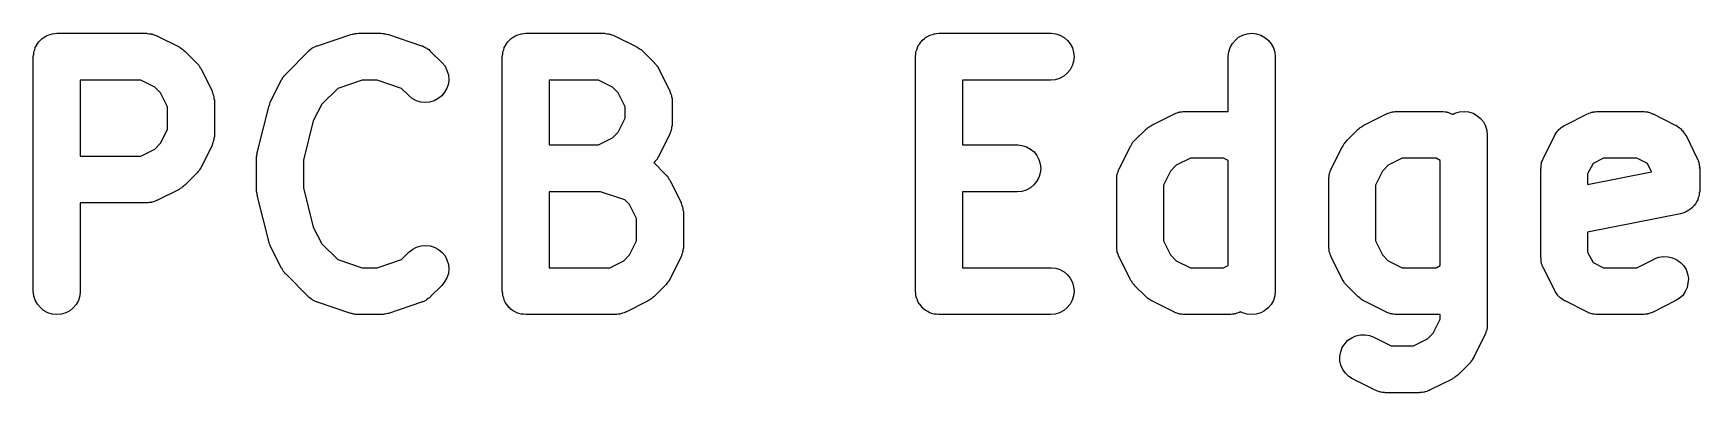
# Model space of a CAD drawing. Extents: x 21 to 376, y -201 to -51.
# Drawn here: x 136.548 to 140.101, y -52.033 to -51.266 of the extents above; entities that cross this region are included whole.
import ezdxf

# ---------------------------------------------------------------- set-up
doc = ezdxf.new("R2010")
doc.units = 0
doc.layers.add('BLACK', color=7, linetype='CONTINUOUS')

msp = doc.modelspace()

# ---------------------------------------------------------------- linework, layer by layer
at = {"layer": 'BLACK', "linetype": 'CONTINUOUS'}
for p, q in [((136.575, -51.2719), (136.579, -51.2697)), ((136.579, -51.2696), (136.584, -51.2683)), ((136.579, -51.2697), (136.579, -51.2696)), ((136.579, -51.2697), (136.579, -51.2697)), ((136.584, -51.2683), (136.589, -51.2669)), ((136.589, -51.2668), (136.594, -51.2664)), ((136.589, -51.2669), (136.589, -51.2668)), ((136.589, -51.2669), (136.589, -51.2669)), ((136.594, -51.2664), (136.598, -51.2659)), ((136.598, -51.2659), (136.789, -51.2659)), ((136.789, -51.2659), (136.791, -51.2661)), ((136.789, -51.2659), (136.789, -51.2659)), ((136.791, -51.2661), (136.792, -51.2661)), ((136.792, -51.2661), (136.796, -51.2667)), ((136.796, -51.2667), (136.799, -51.267)), ((136.799, -51.267), (136.8, -51.2675)), ((136.8, -51.2675), (136.802, -51.2677)), ((136.802, -51.2677), (136.805, -51.2689)), ((136.805, -51.2689), (136.808, -51.27)), ((137.154, -51.2923), (137.225, -51.2685)), ((137.225, -51.2685), (137.226, -51.2683)), ((137.226, -51.2683), (137.229, -51.2677)), ((137.229, -51.2677), (137.231, -51.2669)), ((137.231, -51.2669), (137.233, -51.2667)), ((137.233, -51.2667), (137.235, -51.2663)), ((137.235, -51.2663), (137.238, -51.2662)), ((137.238, -51.2662), (137.241, -51.2659)), ((137.241, -51.2659), (137.289, -51.2659)), ((137.289, -51.2659), (137.292, -51.2663)), ((137.289, -51.2659), (137.289, -51.2659)), ((137.292, -51.2663), (137.295, -51.2663)), ((137.295, -51.2663), (137.297, -51.2668)), ((137.297, -51.2668), (137.299, -51.267)), ((137.299, -51.267), (137.302, -51.2679)), ((137.302, -51.2679), (137.305, -51.2685)), ((137.305, -51.2685), (137.376, -51.2923)), ((137.575, -51.2719), (137.579, -51.2697)), ((137.579, -51.2696), (137.584, -51.2683)), ((137.579, -51.2697), (137.579, -51.2696)), ((137.579, -51.2697), (137.579, -51.2697)), ((137.584, -51.2683), (137.589, -51.2669)), ((137.589, -51.2668), (137.594, -51.2664)), ((137.589, -51.2669), (137.589, -51.2668)), ((137.589, -51.2669), (137.589, -51.2669)), ((137.594, -51.2664), (137.598, -51.2659)), ((137.598, -51.2659), (137.765, -51.2659)), ((137.765, -51.2659), (137.766, -51.2659)), ((137.766, -51.2659), (137.767, -51.2661)), ((137.767, -51.2661), (137.769, -51.2661)), ((137.769, -51.2661), (137.772, -51.2667)), ((137.772, -51.2667), (137.775, -51.267)), ((137.775, -51.267), (137.777, -51.2675)), ((137.777, -51.2675), (137.778, -51.2677)), ((137.778, -51.2677), (137.781, -51.2689)), ((137.781, -51.2689), (137.785, -51.27)), ((138.456, -51.2719), (138.46, -51.2697)), ((138.46, -51.2696), (138.465, -51.2683)), ((138.46, -51.2697), (138.46, -51.2696)), ((138.46, -51.2697), (138.46, -51.2697)), ((138.465, -51.2683), (138.469, -51.2669)), ((138.469, -51.2669), (138.47, -51.2669)), ((138.47, -51.2668), (138.474, -51.2664)), ((138.47, -51.2669), (138.47, -51.2668)), ((138.474, -51.2664), (138.479, -51.2659)), ((138.479, -51.2659), (138.717, -51.2659)), ((138.717, -51.2659), (138.718, -51.2659)), ((138.718, -51.2659), (138.728, -51.267)), ((138.728, -51.267), (138.737, -51.27)), ((139.118, -51.2741), (139.127, -51.2696)), ((139.127, -51.2696), (139.136, -51.2668)), ((139.136, -51.2668), (139.146, -51.2659)), ((139.146, -51.2659), (139.156, -51.267)), ((139.156, -51.267), (139.165, -51.2698)), ((136.549, -51.3055), (136.551, -51.3011)), ((136.551, -51.3011), (136.552, -51.2966)), ((136.552, -51.2962), (136.555, -51.2921)), ((136.552, -51.2964), (136.552, -51.2962)), ((136.552, -51.2966), (136.552, -51.2964)), ((136.555, -51.2921), (136.557, -51.288)), ((136.557, -51.2877), (136.56, -51.2841)), ((136.557, -51.2878), (136.557, -51.2877)), ((136.557, -51.288), (136.557, -51.2878)), ((136.56, -51.2841), (136.563, -51.2805)), ((136.563, -51.2802), (136.567, -51.2773)), ((136.563, -51.2803), (136.563, -51.2802)), ((136.563, -51.2805), (136.563, -51.2803)), ((136.567, -51.2773), (136.571, -51.2743)), ((136.571, -51.2741), (136.575, -51.2719)), ((136.571, -51.2742), (136.571, -51.2741)), ((136.571, -51.2743), (136.571, -51.2742)), ((136.808, -51.27), (136.81, -51.2707)), ((136.81, -51.2707), (136.811, -51.2712)), ((136.811, -51.2712), (136.859, -51.295)), ((136.859, -51.295), (136.859, -51.2953)), ((136.859, -51.2953), (136.862, -51.2969)), ((136.862, -51.2969), (136.864, -51.2982)), ((136.864, -51.2982), (136.866, -51.2995)), ((136.866, -51.2995), (136.867, -51.3007)), ((136.867, -51.3007), (136.869, -51.3026)), ((136.869, -51.3026), (136.872, -51.3044)), ((136.872, -51.3044), (136.895, -51.3282)), ((137.087, -51.352), (137.134, -51.3044)), ((137.134, -51.3044), (137.135, -51.3039)), ((137.135, -51.3039), (137.136, -51.303)), ((137.136, -51.303), (137.137, -51.3019)), ((137.137, -51.3019), (137.14, -51.2999)), ((137.14, -51.2999), (137.142, -51.2978)), ((137.142, -51.2978), (137.144, -51.2971)), ((137.144, -51.2971), (137.145, -51.2963)), ((137.145, -51.2963), (137.148, -51.2949)), ((137.148, -51.2949), (137.151, -51.2933)), ((137.151, -51.2933), (137.152, -51.2929)), ((137.152, -51.2929), (137.154, -51.2923)), ((137.376, -51.2923), (137.377, -51.2925)), ((137.377, -51.2925), (137.378, -51.2932)), ((137.378, -51.2932), (137.379, -51.2936)), ((137.379, -51.2936), (137.382, -51.2952)), ((137.382, -51.2952), (137.385, -51.2966)), ((137.385, -51.2966), (137.387, -51.2975)), ((137.387, -51.2975), (137.388, -51.2982)), ((137.388, -51.2982), (137.391, -51.3004)), ((137.391, -51.3004), (137.393, -51.3024)), ((137.393, -51.3024), (137.394, -51.3035)), ((137.394, -51.3035), (137.395, -51.3044)), ((137.395, -51.3044), (137.419, -51.3282)), ((137.549, -51.3055), (137.551, -51.3011)), ((137.551, -51.3011), (137.552, -51.2966)), ((137.552, -51.2962), (137.555, -51.2921)), ((137.552, -51.2964), (137.552, -51.2962)), ((137.552, -51.2966), (137.552, -51.2964)), ((137.555, -51.2921), (137.557, -51.288)), ((137.557, -51.2877), (137.56, -51.2841)), ((137.557, -51.2878), (137.557, -51.2877)), ((137.557, -51.288), (137.557, -51.2878)), ((137.56, -51.2841), (137.563, -51.2805)), ((137.563, -51.2802), (137.567, -51.2773)), ((137.563, -51.2803), (137.563, -51.2802)), ((137.563, -51.2805), (137.563, -51.2803)), ((137.567, -51.2773), (137.571, -51.2743)), ((137.571, -51.2741), (137.575, -51.2719)), ((137.571, -51.2742), (137.571, -51.2741)), ((137.571, -51.2743), (137.571, -51.2742)), ((137.785, -51.27), (137.786, -51.2707)), ((137.786, -51.2707), (137.787, -51.2712)), ((137.787, -51.2712), (137.835, -51.295)), ((137.835, -51.295), (137.835, -51.2953)), ((137.835, -51.2953), (137.838, -51.2969)), ((137.838, -51.2969), (137.84, -51.2982)), ((137.84, -51.2982), (137.842, -51.2995)), ((137.842, -51.2995), (137.844, -51.3007)), ((137.844, -51.3007), (137.846, -51.3026)), ((137.846, -51.3026), (137.848, -51.3044)), ((137.848, -51.3044), (137.872, -51.3282)), ((138.43, -51.3055), (138.432, -51.3011)), ((138.432, -51.3011), (138.433, -51.2966)), ((138.433, -51.2962), (138.435, -51.2921)), ((138.433, -51.2964), (138.433, -51.2962)), ((138.433, -51.2966), (138.433, -51.2964)), ((138.435, -51.2921), (138.438, -51.288)), ((138.438, -51.2877), (138.441, -51.2841)), ((138.438, -51.2878), (138.438, -51.2877)), ((138.438, -51.288), (138.438, -51.2878)), ((138.441, -51.2841), (138.444, -51.2805)), ((138.444, -51.2802), (138.448, -51.2773)), ((138.444, -51.2803), (138.444, -51.2802)), ((138.444, -51.2805), (138.444, -51.2803)), ((138.448, -51.2773), (138.451, -51.2743)), ((138.451, -51.2743), (138.452, -51.2742)), ((138.452, -51.2741), (138.456, -51.2719)), ((138.452, -51.2742), (138.452, -51.2741)), ((138.737, -51.27), (138.746, -51.2747)), ((138.746, -51.2747), (138.753, -51.281)), ((138.753, -51.281), (138.759, -51.2886)), ((138.759, -51.2886), (138.764, -51.2972)), ((138.764, -51.2972), (138.766, -51.3066)), ((139.097, -51.3055), (139.1, -51.2962)), ((139.1, -51.2962), (139.105, -51.2877)), ((139.105, -51.2877), (139.111, -51.2802)), ((139.111, -51.2802), (139.118, -51.2741)), ((139.165, -51.2698), (139.174, -51.2745)), ((139.174, -51.2745), (139.181, -51.2807)), ((139.181, -51.2807), (139.187, -51.2883)), ((139.187, -51.2883), (139.192, -51.2969)), ((139.192, -51.2969), (139.195, -51.3062)), ((136.548, -51.3152), (136.549, -51.3106)), ((136.548, -51.3156), (136.548, -51.3152)), ((136.548, -51.3159), (136.548, -51.3156)), ((136.548, -51.3156), (136.548, -51.3156)), ((136.548, -51.3156), (136.548, -51.3156)), ((136.548, -51.8159), (136.548, -51.3159)), ((136.549, -51.3057), (136.549, -51.3055)), ((136.549, -51.3059), (136.549, -51.3057)), ((136.549, -51.3106), (136.549, -51.3059)), ((136.895, -51.3282), (136.896, -51.3287)), ((136.896, -51.3287), (136.898, -51.3309)), ((136.898, -51.3309), (136.9, -51.3329)), ((136.9, -51.3329), (136.901, -51.3347)), ((136.901, -51.3347), (136.902, -51.3363)), ((136.902, -51.3363), (136.903, -51.3388)), ((136.903, -51.3388), (136.905, -51.3412)), ((137.419, -51.3282), (137.42, -51.3287)), ((137.42, -51.3287), (137.426, -51.3363)), ((137.426, -51.3363), (137.43, -51.345)), ((137.548, -51.3152), (137.549, -51.3106)), ((137.548, -51.3156), (137.548, -51.3152)), ((137.548, -51.3159), (137.548, -51.3156)), ((137.548, -51.3156), (137.548, -51.3156)), ((137.548, -51.3156), (137.548, -51.3156)), ((137.548, -51.8159), (137.548, -51.3159)), ((137.549, -51.3057), (137.549, -51.3055)), ((137.549, -51.3059), (137.549, -51.3057)), ((137.549, -51.3106), (137.549, -51.3059)), ((137.872, -51.3282), (137.872, -51.3287)), ((137.872, -51.3287), (137.874, -51.3309)), ((137.874, -51.3309), (137.876, -51.3329)), ((137.876, -51.3329), (137.877, -51.3347)), ((137.877, -51.3347), (137.878, -51.3363)), ((137.878, -51.3363), (137.88, -51.3388)), ((137.88, -51.3388), (137.881, -51.3412)), ((138.429, -51.3152), (138.43, -51.3106)), ((138.429, -51.3156), (138.429, -51.3152)), ((138.429, -51.3159), (138.429, -51.3156)), ((138.429, -51.3156), (138.429, -51.3156)), ((138.429, -51.3156), (138.429, -51.3156)), ((138.429, -51.8159), (138.429, -51.3159)), ((138.43, -51.3057), (138.43, -51.3055)), ((138.43, -51.3059), (138.43, -51.3057)), ((138.43, -51.3106), (138.43, -51.3059)), ((138.763, -51.3353), (138.759, -51.3439)), ((138.766, -51.326), (138.763, -51.3353)), ((138.766, -51.3066), (138.767, -51.3163)), ((138.767, -51.3163), (138.766, -51.326)), ((139.096, -51.3152), (139.097, -51.3055)), ((139.096, -51.3159), (139.096, -51.3152)), ((139.096, -51.4326), (139.096, -51.3159)), ((139.195, -51.3062), (139.196, -51.3159)), ((139.196, -51.3159), (139.196, -51.8159)), ((136.648, -51.3659), (136.648, -51.5278)), ((136.777, -51.3659), (136.648, -51.3659)), ((136.807, -51.3808), (136.777, -51.3659)), ((136.905, -51.3412), (136.929, -51.3888)), ((137.053, -51.4126), (137.077, -51.365)), ((137.077, -51.365), (137.078, -51.3644)), ((137.078, -51.3644), (137.079, -51.362)), ((137.079, -51.362), (137.08, -51.3596)), ((137.08, -51.3596), (137.082, -51.3579)), ((137.082, -51.3579), (137.083, -51.3562)), ((137.083, -51.3562), (137.085, -51.3542)), ((137.085, -51.3542), (137.087, -51.352)), ((137.249, -51.3659), (137.197, -51.3835)), ((137.281, -51.3659), (137.249, -51.3659)), ((137.333, -51.3835), (137.281, -51.3659)), ((137.43, -51.345), (137.433, -51.3544)), ((137.433, -51.3738), (137.43, -51.3831)), ((137.433, -51.3544), (137.434, -51.3641)), ((137.434, -51.3641), (137.433, -51.3738)), ((137.648, -51.3659), (137.648, -51.504)), ((137.753, -51.3659), (137.648, -51.3659)), ((137.783, -51.3808), (137.753, -51.3659)), ((137.881, -51.3412), (137.905, -51.3888)), ((138.717, -51.3659), (138.529, -51.3659)), ((138.529, -51.3659), (138.529, -51.504)), ((138.727, -51.365), (138.717, -51.3659)), ((138.736, -51.3622), (138.727, -51.365)), ((138.745, -51.3576), (138.736, -51.3622)), ((138.752, -51.3514), (138.745, -51.3576)), ((138.759, -51.3439), (138.752, -51.3514)), ((136.819, -51.3932), (136.807, -51.3808)), ((136.834, -51.423), (136.819, -51.3932)), ((136.929, -51.3888), (136.929, -51.3894)), ((136.929, -51.3894), (136.929, -51.3908)), ((136.929, -51.3908), (136.93, -51.3921)), ((136.93, -51.3921), (136.931, -51.3954)), ((136.931, -51.3954), (136.932, -51.3986)), ((136.932, -51.3986), (136.933, -51.4001)), ((136.933, -51.4001), (136.933, -51.4015)), ((136.933, -51.4015), (136.933, -51.4049)), ((136.933, -51.4049), (136.934, -51.4082)), ((136.934, -51.4082), (136.934, -51.4097)), ((136.934, -51.4097), (136.934, -51.4112)), ((136.934, -51.4112), (136.934, -51.4826)), ((137.197, -51.3835), (137.163, -51.417)), ((137.349, -51.3989), (137.333, -51.3835)), ((137.356, -51.4051), (137.349, -51.3989)), ((137.365, -51.4097), (137.356, -51.4051)), ((137.374, -51.4126), (137.365, -51.4097)), ((137.403, -51.4099), (137.393, -51.4126)), ((137.411, -51.4053), (137.403, -51.4099)), ((137.419, -51.3992), (137.411, -51.4053)), ((137.425, -51.3917), (137.419, -51.3992)), ((137.43, -51.3831), (137.425, -51.3917)), ((137.795, -51.3932), (137.783, -51.3808)), ((137.81, -51.423), (137.795, -51.3932)), ((137.905, -51.3888), (137.905, -51.3894)), ((137.905, -51.3894), (137.906, -51.3908)), ((137.906, -51.3908), (137.906, -51.3921)), ((137.906, -51.3921), (137.907, -51.3954)), ((137.907, -51.3954), (137.909, -51.3986)), ((137.909, -51.3986), (137.909, -51.4001)), ((137.909, -51.4001), (137.909, -51.4015)), ((137.909, -51.4015), (137.91, -51.4049)), ((137.91, -51.4049), (137.91, -51.4082)), ((137.91, -51.4082), (137.91, -51.4097)), ((137.91, -51.4097), (137.91, -51.4112)), ((137.91, -51.4112), (137.91, -51.4588)), ((136.834, -51.4708), (136.834, -51.423)), ((137.026, -51.5181), (137.05, -51.4229)), ((137.05, -51.4217), (137.052, -51.4173)), ((137.05, -51.422), (137.05, -51.4217)), ((137.05, -51.4222), (137.05, -51.422)), ((137.05, -51.4229), (137.05, -51.4222)), ((137.052, -51.4173), (137.053, -51.413)), ((137.053, -51.4128), (137.053, -51.4126)), ((137.053, -51.413), (137.053, -51.4128)), ((137.163, -51.417), (137.145, -51.4524)), ((137.384, -51.4136), (137.374, -51.4126)), ((137.393, -51.4126), (137.384, -51.4136)), ((137.795, -51.4768), (137.81, -51.447)), ((137.81, -51.447), (137.81, -51.423)), ((138.933, -51.4617), (138.981, -51.4379)), ((138.981, -51.4376), (138.983, -51.4371)), ((138.981, -51.4379), (138.981, -51.4376)), ((138.983, -51.4371), (138.984, -51.4364)), ((138.984, -51.4364), (138.987, -51.4354)), ((138.987, -51.4354), (138.99, -51.4342)), ((138.99, -51.4342), (138.992, -51.434)), ((138.992, -51.434), (138.993, -51.4336)), ((138.993, -51.4336), (138.997, -51.4332)), ((138.997, -51.4332), (139, -51.4327)), ((139, -51.4327), (139.002, -51.4327)), ((139.002, -51.4327), (139.003, -51.4326)), ((139.003, -51.4326), (139.096, -51.4326)), ((139.385, -51.4617), (139.433, -51.4379)), ((139.433, -51.4379), (139.434, -51.4376)), ((139.434, -51.4376), (139.435, -51.4371)), ((139.435, -51.4371), (139.436, -51.4364)), ((139.436, -51.4364), (139.44, -51.4354)), ((139.44, -51.4354), (139.443, -51.4342)), ((139.443, -51.4342), (139.444, -51.434)), ((139.444, -51.434), (139.446, -51.4336)), ((139.446, -51.4336), (139.449, -51.4332)), ((139.449, -51.4332), (139.452, -51.4327)), ((139.452, -51.4327), (139.454, -51.4327)), ((139.454, -51.4327), (139.455, -51.4326)), ((139.455, -51.4326), (139.551, -51.4326)), ((139.551, -51.4326), (139.553, -51.4328)), ((139.551, -51.4326), (139.551, -51.4326)), ((139.553, -51.4328), (139.554, -51.4327)), ((139.554, -51.4327), (139.558, -51.4333)), ((139.558, -51.4333), (139.561, -51.4337)), ((139.561, -51.4337), (139.562, -51.4341)), ((139.562, -51.4341), (139.564, -51.4344)), ((139.564, -51.4344), (139.567, -51.4356)), ((139.567, -51.4356), (139.57, -51.4367)), ((139.57, -51.4367), (139.572, -51.4374)), ((139.572, -51.4374), (139.573, -51.4379)), ((139.573, -51.4379), (139.575, -51.4388)), ((139.575, -51.4388), (139.579, -51.4362)), ((139.579, -51.4362), (139.589, -51.4335)), ((139.589, -51.4335), (139.599, -51.4326)), ((139.599, -51.4326), (139.608, -51.4336)), ((139.608, -51.4336), (139.618, -51.4365)), ((139.618, -51.4365), (139.626, -51.4412)), ((139.626, -51.4412), (139.634, -51.4474)), ((139.634, -51.4474), (139.64, -51.4549)), ((139.814, -51.4617), (139.862, -51.4379)), ((139.862, -51.4376), (139.864, -51.4371)), ((139.862, -51.4379), (139.862, -51.4376)), ((139.864, -51.4371), (139.865, -51.4364)), ((139.865, -51.4364), (139.868, -51.4354)), ((139.868, -51.4354), (139.871, -51.4342)), ((139.871, -51.4342), (139.873, -51.434)), ((139.873, -51.434), (139.874, -51.4336)), ((139.874, -51.4336), (139.878, -51.4332)), ((139.878, -51.4332), (139.881, -51.4327)), ((139.881, -51.4327), (139.882, -51.4327)), ((139.882, -51.4327), (139.884, -51.4326)), ((139.884, -51.4326), (139.979, -51.4326)), ((139.979, -51.4326), (139.98, -51.4326)), ((139.98, -51.4326), (139.981, -51.4328)), ((139.981, -51.4328), (139.983, -51.4327)), ((139.983, -51.4327), (139.986, -51.4333)), ((139.986, -51.4333), (139.99, -51.4337)), ((139.99, -51.4337), (139.991, -51.4341)), ((139.991, -51.4341), (139.992, -51.4344)), ((139.992, -51.4344), (139.996, -51.4356)), ((139.996, -51.4356), (139.999, -51.4367)), ((139.999, -51.4367), (140, -51.4374)), ((140, -51.4374), (140.002, -51.4379)), ((140.002, -51.4379), (140.049, -51.4617)), ((136.819, -51.5006), (136.834, -51.4708)), ((136.934, -51.4826), (136.934, -51.4833)), ((137.145, -51.4524), (137.124, -51.5364)), ((137.783, -51.4891), (137.795, -51.4768)), ((137.905, -51.4812), (137.881, -51.5288)), ((137.906, -51.4785), (137.905, -51.4798)), ((137.905, -51.4798), (137.905, -51.4812)), ((137.907, -51.4752), (137.906, -51.4785)), ((137.908, -51.472), (137.907, -51.4752)), ((137.909, -51.4706), (137.908, -51.472)), ((137.91, -51.4624), (137.909, -51.4658)), ((137.909, -51.4658), (137.909, -51.4692)), ((137.909, -51.4692), (137.909, -51.4706)), ((137.91, -51.4588), (137.91, -51.4595)), ((137.91, -51.4595), (137.91, -51.461)), ((137.91, -51.461), (137.91, -51.4624)), ((138.896, -51.4949), (138.92, -51.4711)), ((138.92, -51.4706), (138.923, -51.4688)), ((138.92, -51.4711), (138.92, -51.4706)), ((138.923, -51.4688), (138.925, -51.4669)), ((138.925, -51.4669), (138.927, -51.4658)), ((138.927, -51.4658), (138.928, -51.4645)), ((138.928, -51.4645), (138.931, -51.4632)), ((138.931, -51.4632), (138.933, -51.4617)), ((139.349, -51.4949), (139.372, -51.4711)), ((139.372, -51.4711), (139.373, -51.4706)), ((139.373, -51.4706), (139.375, -51.4688)), ((139.375, -51.4688), (139.377, -51.4669)), ((139.377, -51.4669), (139.379, -51.4658)), ((139.379, -51.4658), (139.381, -51.4645)), ((139.381, -51.4645), (139.383, -51.4632)), ((139.383, -51.4632), (139.385, -51.4617)), ((139.64, -51.4549), (139.644, -51.4636)), ((139.644, -51.4636), (139.647, -51.4729)), ((139.647, -51.4729), (139.648, -51.4826)), ((139.648, -51.4826), (139.648, -51.8874)), ((139.792, -51.4825), (139.793, -51.4815)), ((139.792, -51.4834), (139.792, -51.4825)), ((139.793, -51.4815), (139.795, -51.4784)), ((139.795, -51.4784), (139.797, -51.4752)), ((139.797, -51.4752), (139.798, -51.4745)), ((139.798, -51.4745), (139.799, -51.4736)), ((139.799, -51.4736), (139.801, -51.471)), ((139.801, -51.471), (139.804, -51.4682)), ((139.804, -51.4682), (139.805, -51.4676)), ((139.805, -51.4676), (139.806, -51.4669)), ((139.806, -51.4669), (139.809, -51.4649)), ((139.809, -51.4649), (139.812, -51.4627)), ((139.812, -51.4627), (139.813, -51.4623)), ((139.813, -51.4623), (139.814, -51.4617)), ((140.049, -51.4617), (140.05, -51.462)), ((140.05, -51.462), (140.051, -51.4626)), ((140.051, -51.4626), (140.052, -51.463)), ((140.052, -51.463), (140.055, -51.4653)), ((140.055, -51.4653), (140.058, -51.4673)), ((140.058, -51.4673), (140.059, -51.4681)), ((140.059, -51.4681), (140.06, -51.4687)), ((140.06, -51.4687), (140.062, -51.4715)), ((140.062, -51.4715), (140.065, -51.4741)), ((140.065, -51.4741), (140.066, -51.475)), ((140.066, -51.475), (140.066, -51.4758)), ((140.066, -51.4758), (140.068, -51.479)), ((140.068, -51.479), (140.07, -51.4821)), ((140.07, -51.4821), (140.071, -51.4831)), ((136.777, -51.5278), (136.807, -51.5129)), ((136.807, -51.5129), (136.819, -51.5006)), ((136.929, -51.505), (136.905, -51.5526)), ((136.93, -51.5023), (136.929, -51.5036)), ((136.929, -51.5036), (136.929, -51.505)), ((136.931, -51.499), (136.93, -51.5023)), ((136.932, -51.4959), (136.931, -51.499)), ((136.933, -51.493), (136.932, -51.4944)), ((136.932, -51.4944), (136.932, -51.4959)), ((136.934, -51.4862), (136.933, -51.4896)), ((136.933, -51.4896), (136.933, -51.493)), ((136.934, -51.4833), (136.934, -51.4848)), ((136.934, -51.4848), (136.934, -51.4862)), ((137.026, -51.519), (137.026, -51.5181)), ((137.648, -51.504), (137.753, -51.504)), ((137.753, -51.504), (137.783, -51.4891)), ((138.529, -51.504), (138.646, -51.504)), ((138.646, -51.504), (138.647, -51.504)), ((138.647, -51.504), (138.656, -51.5051)), ((138.656, -51.5051), (138.666, -51.5081)), ((138.666, -51.5081), (138.674, -51.5128)), ((138.674, -51.5128), (138.682, -51.5191)), ((138.863, -51.5555), (138.887, -51.5079)), ((138.887, -51.5072), (138.889, -51.5049)), ((138.887, -51.5079), (138.887, -51.5072)), ((138.889, -51.5049), (138.89, -51.5024)), ((138.89, -51.5024), (138.891, -51.5008)), ((138.891, -51.5008), (138.892, -51.4991)), ((138.892, -51.4991), (138.894, -51.497)), ((138.894, -51.497), (138.896, -51.4949)), ((139.315, -51.5555), (139.339, -51.5079)), ((139.339, -51.5079), (139.34, -51.5072)), ((139.34, -51.5072), (139.341, -51.5049)), ((139.341, -51.5049), (139.342, -51.5024)), ((139.342, -51.5024), (139.344, -51.5008)), ((139.344, -51.5008), (139.345, -51.4991)), ((139.345, -51.4991), (139.347, -51.497)), ((139.347, -51.497), (139.349, -51.4949)), ((139.768, -51.5317), (139.792, -51.4841)), ((139.792, -51.4841), (139.792, -51.4834)), ((140.071, -51.4831), (140.072, -51.4841)), ((140.072, -51.4841), (140.095, -51.5317)), ((136.648, -51.5278), (136.777, -51.5278)), ((136.905, -51.5532), (136.903, -51.5556)), ((136.905, -51.5526), (136.905, -51.5532)), ((137.024, -51.5278), (137.025, -51.5238)), ((137.025, -51.5286), (137.024, -51.5278)), ((137.024, -51.5295), (137.025, -51.5286)), ((137.024, -51.5302), (137.024, -51.5295)), ((137.024, -51.6017), (137.024, -51.5302)), ((137.025, -51.5198), (137.026, -51.519)), ((137.025, -51.5238), (137.025, -51.5198)), ((137.124, -51.5364), (137.124, -51.5955)), ((137.872, -51.5418), (137.871, -51.5422)), ((137.871, -51.5422), (137.872, -51.5425)), ((137.873, -51.5396), (137.872, -51.5418)), ((137.872, -51.5425), (137.895, -51.5663)), ((137.875, -51.5376), (137.873, -51.5396)), ((137.877, -51.5358), (137.875, -51.5376)), ((137.878, -51.5342), (137.877, -51.5358)), ((137.879, -51.5318), (137.878, -51.5342)), ((137.881, -51.5294), (137.879, -51.5318)), ((137.881, -51.5288), (137.881, -51.5294)), ((138.682, -51.5191), (138.688, -51.5267)), ((138.688, -51.5267), (138.692, -51.5353)), ((138.692, -51.5353), (138.695, -51.5447)), ((138.695, -51.5447), (138.696, -51.5544)), ((138.985, -51.5475), (138.973, -51.5598)), ((139.015, -51.5326), (138.985, -51.5475)), ((139.086, -51.5326), (139.015, -51.5326)), ((139.096, -51.5373), (139.086, -51.5326)), ((139.096, -51.7612), (139.096, -51.5373)), ((139.437, -51.5475), (139.425, -51.5598)), ((139.467, -51.5326), (139.437, -51.5475)), ((139.539, -51.5326), (139.467, -51.5326)), ((139.548, -51.5373), (139.539, -51.5326)), ((139.548, -51.7612), (139.548, -51.5373)), ((139.762, -51.554), (139.763, -51.5533)), ((139.762, -51.7445), (139.762, -51.554)), ((139.763, -51.547), (139.764, -51.5436)), ((139.763, -51.5504), (139.763, -51.547)), ((139.763, -51.5519), (139.763, -51.5504)), ((139.763, -51.5533), (139.763, -51.5519)), ((139.764, -51.5408), (139.766, -51.5376)), ((139.764, -51.5422), (139.764, -51.5408)), ((139.764, -51.5436), (139.764, -51.5422)), ((139.766, -51.5376), (139.767, -51.5343)), ((139.767, -51.533), (139.768, -51.5317)), ((139.767, -51.5343), (139.767, -51.533)), ((139.874, -51.5437), (139.862, -51.5658)), ((139.896, -51.5326), (139.874, -51.5437)), ((139.967, -51.5326), (139.896, -51.5326)), ((139.99, -51.5437), (139.967, -51.5326)), ((139.998, -51.5611), (139.99, -51.5437)), ((140.095, -51.5317), (140.096, -51.5323)), ((140.096, -51.5323), (140.096, -51.5337)), ((140.096, -51.5337), (140.097, -51.535)), ((140.097, -51.535), (140.098, -51.5383)), ((140.098, -51.5383), (140.099, -51.5415)), ((140.099, -51.5415), (140.099, -51.5429)), ((140.099, -51.5429), (140.1, -51.5443)), ((140.1, -51.5443), (140.1, -51.5477)), ((140.1, -51.5477), (140.101, -51.5511)), ((140.101, -51.5511), (140.1, -51.5526)), ((140.1, -51.5526), (140.101, -51.554)), ((140.101, -51.554), (140.101, -51.6017)), ((136.872, -51.5894), (136.871, -51.5899)), ((136.895, -51.5656), (136.872, -51.5894)), ((136.897, -51.5634), (136.895, -51.5656)), ((136.899, -51.5614), (136.897, -51.5634)), ((136.9, -51.5597), (136.899, -51.5614)), ((136.902, -51.558), (136.9, -51.5597)), ((136.903, -51.5556), (136.902, -51.558)), ((137.895, -51.5663), (137.896, -51.5668)), ((137.896, -51.5668), (137.898, -51.569)), ((137.898, -51.569), (137.9, -51.571)), ((137.9, -51.571), (137.901, -51.5728)), ((137.901, -51.5728), (137.902, -51.5744)), ((137.902, -51.5744), (137.903, -51.5769)), ((137.903, -51.5769), (137.905, -51.5793)), ((137.905, -51.5793), (137.929, -51.6269)), ((138.681, -51.5895), (138.674, -51.5957)), ((138.687, -51.582), (138.681, -51.5895)), ((138.692, -51.5734), (138.687, -51.582)), ((138.695, -51.5641), (138.692, -51.5734)), ((138.696, -51.5544), (138.695, -51.5641)), ((138.858, -51.5708), (138.859, -51.5674)), ((138.858, -51.5742), (138.858, -51.5708)), ((138.858, -51.5757), (138.858, -51.5742)), ((138.858, -51.5771), (138.858, -51.5757)), ((138.858, -51.5778), (138.858, -51.5771)), ((138.858, -51.7207), (138.858, -51.5778)), ((138.859, -51.566), (138.86, -51.5646)), ((138.859, -51.5674), (138.859, -51.566)), ((138.86, -51.5646), (138.861, -51.5614)), ((138.861, -51.5614), (138.862, -51.5581)), ((138.862, -51.5569), (138.863, -51.5555)), ((138.862, -51.5581), (138.862, -51.5569)), ((138.973, -51.5598), (138.958, -51.5896)), ((139.31, -51.5742), (139.311, -51.5708)), ((139.31, -51.5757), (139.31, -51.5742)), ((139.31, -51.5771), (139.31, -51.5757)), ((139.31, -51.5778), (139.31, -51.5771)), ((139.31, -51.7207), (139.31, -51.5778)), ((139.311, -51.5674), (139.312, -51.566)), ((139.311, -51.5708), (139.311, -51.5674)), ((139.312, -51.5646), (139.313, -51.5614)), ((139.312, -51.566), (139.312, -51.5646)), ((139.313, -51.5614), (139.314, -51.5581)), ((139.314, -51.5581), (139.315, -51.5569)), ((139.315, -51.5569), (139.315, -51.5555)), ((139.425, -51.5598), (139.41, -51.5896)), ((139.862, -51.5883), (139.998, -51.5611)), ((139.862, -51.5658), (139.862, -51.5883)), ((136.808, -51.6241), (136.804, -51.6251)), ((136.809, -51.6234), (136.808, -51.6241)), ((136.81, -51.6229), (136.809, -51.6234)), ((136.811, -51.6226), (136.81, -51.6229)), ((136.859, -51.5988), (136.811, -51.6226)), ((136.861, -51.5973), (136.859, -51.5988)), ((136.864, -51.596), (136.861, -51.5973)), ((136.865, -51.5947), (136.864, -51.596)), ((136.867, -51.5936), (136.865, -51.5947)), ((136.869, -51.5916), (136.867, -51.5936)), ((136.871, -51.5899), (136.869, -51.5916)), ((137.024, -51.6025), (137.024, -51.6017)), ((137.024, -51.6034), (137.024, -51.6025)), ((137.025, -51.6074), (137.024, -51.6034)), ((137.025, -51.6114), (137.025, -51.6074)), ((137.026, -51.6122), (137.025, -51.6114)), ((137.026, -51.6131), (137.026, -51.6122)), ((137.026, -51.6138), (137.026, -51.6131)), ((137.05, -51.709), (137.026, -51.6138)), ((137.124, -51.5955), (137.145, -51.6794)), ((137.648, -51.604), (137.648, -51.7659)), ((137.757, -51.604), (137.648, -51.604)), ((137.809, -51.6215), (137.757, -51.604)), ((137.819, -51.6313), (137.809, -51.6215)), ((138.646, -51.604), (138.529, -51.604)), ((138.529, -51.604), (138.529, -51.7659)), ((138.656, -51.6031), (138.646, -51.604)), ((138.665, -51.6003), (138.656, -51.6031)), ((138.674, -51.5957), (138.665, -51.6003)), ((138.958, -51.5896), (138.958, -51.7089)), ((139.41, -51.5896), (139.41, -51.7089)), ((140.097, -51.6214), (140.094, -51.6254)), ((140.098, -51.6165), (140.097, -51.6209)), ((140.097, -51.6209), (140.097, -51.6211)), ((140.097, -51.6211), (140.097, -51.6214)), ((140.1, -51.612), (140.098, -51.6165)), ((140.101, -51.6024), (140.1, -51.607)), ((140.1, -51.607), (140.1, -51.6116)), ((140.1, -51.6116), (140.1, -51.6118)), ((140.1, -51.6118), (140.1, -51.612)), ((140.101, -51.6017), (140.101, -51.6019)), ((140.101, -51.6019), (140.101, -51.6019)), ((140.101, -51.6019), (140.101, -51.6019)), ((140.101, -51.6019), (140.101, -51.6024)), ((136.789, -51.6278), (136.648, -51.6278)), ((136.648, -51.6278), (136.648, -51.8159)), ((136.79, -51.6277), (136.789, -51.6278)), ((136.792, -51.6278), (136.79, -51.6277)), ((136.795, -51.6272), (136.792, -51.6278)), ((136.798, -51.6269), (136.795, -51.6272)), ((136.8, -51.6265), (136.798, -51.6269)), ((136.801, -51.6262), (136.8, -51.6265)), ((136.804, -51.6251), (136.801, -51.6262)), ((137.834, -51.6611), (137.819, -51.6313)), ((137.929, -51.6269), (137.929, -51.6275)), ((137.929, -51.6275), (137.929, -51.6289)), ((137.929, -51.6289), (137.93, -51.6302)), ((137.93, -51.6302), (137.931, -51.6335)), ((137.931, -51.6335), (137.932, -51.6367)), ((137.932, -51.6367), (137.933, -51.6381)), ((137.933, -51.6381), (137.933, -51.6396)), ((137.933, -51.6396), (137.933, -51.643)), ((137.933, -51.643), (137.934, -51.6463)), ((137.934, -51.6463), (137.934, -51.6478)), ((137.934, -51.6478), (137.934, -51.6493)), ((137.934, -51.6493), (137.934, -51.7207)), ((140.06, -51.6507), (139.862, -51.6903)), ((140.065, -51.6493), (140.06, -51.6507)), ((140.069, -51.648), (140.065, -51.6493)), ((140.07, -51.6479), (140.069, -51.648)), ((140.074, -51.6456), (140.07, -51.6478)), ((140.07, -51.6478), (140.07, -51.6479)), ((140.078, -51.6435), (140.074, -51.6456)), ((140.082, -51.6403), (140.078, -51.6432)), ((140.078, -51.6432), (140.078, -51.6434)), ((140.078, -51.6434), (140.078, -51.6435)), ((140.086, -51.6374), (140.082, -51.6403)), ((140.089, -51.6334), (140.086, -51.6371)), ((140.086, -51.6371), (140.086, -51.6372)), ((140.086, -51.6372), (140.086, -51.6374)), ((140.092, -51.6299), (140.089, -51.6334)), ((140.094, -51.6254), (140.092, -51.6295)), ((140.092, -51.6295), (140.092, -51.6297)), ((140.092, -51.6297), (140.092, -51.6299)), ((137.145, -51.6794), (137.163, -51.7149)), ((137.834, -51.7089), (137.834, -51.6611)), ((139.862, -51.6903), (139.862, -51.7327)), ((137.05, -51.7092), (137.05, -51.709)), ((137.05, -51.7095), (137.05, -51.7092)), ((137.051, -51.7138), (137.05, -51.7095)), ((137.053, -51.7182), (137.051, -51.7138)), ((137.053, -51.7184), (137.053, -51.7182)), ((137.053, -51.7186), (137.053, -51.7184)), ((137.053, -51.7193), (137.053, -51.7186)), ((137.077, -51.7669), (137.053, -51.7193)), ((137.163, -51.7149), (137.197, -51.7484)), ((137.349, -51.7325), (137.357, -51.7264)), ((137.357, -51.7264), (137.365, -51.7219)), ((137.365, -51.7219), (137.375, -51.7192)), ((137.375, -51.7192), (137.384, -51.7183)), ((137.384, -51.7183), (137.394, -51.7194)), ((137.394, -51.7194), (137.403, -51.7223)), ((137.403, -51.7223), (137.412, -51.727)), ((137.412, -51.727), (137.42, -51.7332)), ((137.819, -51.7387), (137.834, -51.7089)), ((137.933, -51.7311), (137.932, -51.7325)), ((137.934, -51.7243), (137.933, -51.7277)), ((137.933, -51.7277), (137.933, -51.7311)), ((137.934, -51.7207), (137.934, -51.7214)), ((137.934, -51.7214), (137.934, -51.7229)), ((137.934, -51.7229), (137.934, -51.7243)), ((138.858, -51.7222), (138.858, -51.7207)), ((138.858, -51.7236), (138.858, -51.7222)), ((138.858, -51.727), (138.858, -51.7236)), ((138.859, -51.7304), (138.858, -51.727)), ((138.859, -51.7318), (138.859, -51.7304)), ((138.958, -51.7089), (138.973, -51.7387)), ((139.31, -51.7222), (139.31, -51.7207)), ((139.31, -51.7236), (139.31, -51.7222)), ((139.311, -51.727), (139.31, -51.7236)), ((139.311, -51.7304), (139.311, -51.727)), ((139.311, -51.7318), (139.311, -51.7304)), ((139.41, -51.7089), (139.425, -51.7387)), ((137.079, -51.7693), (137.077, -51.7669)), ((137.197, -51.7484), (137.249, -51.7659)), ((137.249, -51.7659), (137.281, -51.7659)), ((137.281, -51.7659), (137.333, -51.7484)), ((137.333, -51.7484), (137.349, -51.733)), ((137.349, -51.733), (137.349, -51.7325)), ((137.42, -51.7332), (137.426, -51.7408)), ((137.426, -51.7408), (137.43, -51.7494)), ((137.43, -51.7494), (137.433, -51.7588)), ((137.433, -51.7588), (137.434, -51.7685)), ((137.648, -51.7659), (137.777, -51.7659)), ((137.777, -51.7659), (137.807, -51.751)), ((137.807, -51.751), (137.819, -51.7387)), ((137.929, -51.7431), (137.905, -51.7907)), ((137.93, -51.7404), (137.929, -51.7417)), ((137.929, -51.7417), (137.929, -51.7431)), ((137.931, -51.7371), (137.93, -51.7404)), ((137.932, -51.734), (137.931, -51.7371)), ((137.932, -51.7325), (137.932, -51.734)), ((138.529, -51.7659), (138.717, -51.7659)), ((138.717, -51.7659), (138.718, -51.7659)), ((138.718, -51.7659), (138.728, -51.767)), ((138.728, -51.767), (138.737, -51.77)), ((138.859, -51.7333), (138.859, -51.7318)), ((138.861, -51.7365), (138.859, -51.7333)), ((138.862, -51.7398), (138.861, -51.7365)), ((138.862, -51.7411), (138.862, -51.7398)), ((138.863, -51.7424), (138.862, -51.7411)), ((138.863, -51.7431), (138.863, -51.7424)), ((138.887, -51.7907), (138.863, -51.7431)), ((138.973, -51.7387), (138.985, -51.751)), ((138.985, -51.751), (139.015, -51.7659)), ((139.015, -51.7659), (139.086, -51.7659)), ((139.086, -51.7659), (139.096, -51.7612)), ((139.312, -51.7333), (139.311, -51.7318)), ((139.313, -51.7365), (139.312, -51.7333)), ((139.314, -51.7398), (139.313, -51.7365)), ((139.315, -51.7411), (139.314, -51.7398)), ((139.315, -51.7424), (139.315, -51.7411)), ((139.315, -51.7431), (139.315, -51.7424)), ((139.339, -51.7907), (139.315, -51.7431)), ((139.425, -51.7387), (139.437, -51.751)), ((139.437, -51.751), (139.467, -51.7659)), ((139.467, -51.7659), (139.539, -51.7659)), ((139.539, -51.7659), (139.548, -51.7612)), ((139.763, -51.746), (139.762, -51.7445)), ((139.763, -51.7474), (139.763, -51.746)), ((139.763, -51.7508), (139.763, -51.7474)), ((139.763, -51.7542), (139.763, -51.7508)), ((139.764, -51.7556), (139.763, -51.7542)), ((139.764, -51.7571), (139.764, -51.7556)), ((139.765, -51.7603), (139.764, -51.7571)), ((139.766, -51.7636), (139.765, -51.7603)), ((139.767, -51.7649), (139.766, -51.7636)), ((139.767, -51.7662), (139.767, -51.7649)), ((139.768, -51.7669), (139.767, -51.7662)), ((139.792, -51.8145), (139.768, -51.7669)), ((139.862, -51.7327), (139.874, -51.7549)), ((139.874, -51.7549), (139.896, -51.7659)), ((139.896, -51.7659), (139.967, -51.7659)), ((139.967, -51.7659), (140.004, -51.7474)), ((140.004, -51.7474), (140.005, -51.7471)), ((140.005, -51.7471), (140.014, -51.7437)), ((140.014, -51.7437), (140.024, -51.7422)), ((140.024, -51.7422), (140.034, -51.7426)), ((140.034, -51.7426), (140.043, -51.7449)), ((140.043, -51.7449), (140.052, -51.7489)), ((140.052, -51.7489), (140.06, -51.7546)), ((140.06, -51.7546), (140.067, -51.7618)), ((140.067, -51.7618), (140.072, -51.7701)), ((137.08, -51.7717), (137.079, -51.7693)), ((137.081, -51.7734), (137.08, -51.7717)), ((137.082, -51.7751), (137.081, -51.7734)), ((137.084, -51.7772), (137.082, -51.7751)), ((137.086, -51.7794), (137.084, -51.7772)), ((137.087, -51.7799), (137.086, -51.7794)), ((137.134, -51.8275), (137.087, -51.7799)), ((137.425, -51.7961), (137.419, -51.8037)), ((137.43, -51.7875), (137.425, -51.7961)), ((137.433, -51.7782), (137.43, -51.7875)), ((137.434, -51.7685), (137.433, -51.7782)), ((137.897, -51.8015), (137.895, -51.8037)), ((137.899, -51.7995), (137.897, -51.8015)), ((137.9, -51.7977), (137.899, -51.7995)), ((137.902, -51.7961), (137.9, -51.7977)), ((137.903, -51.7937), (137.902, -51.7961)), ((137.905, -51.7913), (137.903, -51.7937)), ((137.905, -51.7907), (137.905, -51.7913)), ((138.737, -51.77), (138.746, -51.7747)), ((138.746, -51.7747), (138.753, -51.781)), ((138.753, -51.781), (138.759, -51.7886)), ((138.759, -51.7886), (138.764, -51.7972)), ((138.764, -51.7972), (138.766, -51.8066)), ((138.888, -51.7931), (138.887, -51.7907)), ((138.89, -51.7956), (138.888, -51.7931)), ((138.891, -51.7972), (138.89, -51.7956)), ((138.892, -51.7989), (138.891, -51.7972)), ((138.894, -51.801), (138.892, -51.7989)), ((138.896, -51.8032), (138.894, -51.801)), ((139.341, -51.7931), (139.339, -51.7907)), ((139.342, -51.7956), (139.341, -51.7931)), ((139.343, -51.7972), (139.342, -51.7956)), ((139.344, -51.7989), (139.343, -51.7972)), ((139.346, -51.801), (139.344, -51.7989)), ((139.348, -51.8032), (139.346, -51.801)), ((140.072, -51.7701), (140.075, -51.7792)), ((140.076, -51.7986), (140.074, -51.8081)), ((140.075, -51.7792), (140.077, -51.7888)), ((140.077, -51.7888), (140.076, -51.7986)), ((136.549, -51.8257), (136.548, -51.8159)), ((136.552, -51.835), (136.549, -51.8257)), ((136.557, -51.8436), (136.552, -51.835)), ((136.644, -51.8356), (136.639, -51.8442)), ((136.647, -51.8263), (136.644, -51.8356)), ((136.648, -51.8166), (136.647, -51.8263)), ((136.648, -51.8159), (136.648, -51.8166)), ((137.135, -51.8284), (137.134, -51.8275)), ((137.136, -51.8295), (137.135, -51.8284)), ((137.139, -51.8315), (137.136, -51.8295)), ((137.142, -51.8337), (137.139, -51.8315)), ((137.143, -51.8344), (137.142, -51.8337)), ((137.144, -51.8352), (137.143, -51.8344)), ((137.147, -51.8367), (137.144, -51.8352)), ((137.15, -51.8383), (137.147, -51.8367)), ((137.382, -51.837), (137.379, -51.8386)), ((137.385, -51.8356), (137.382, -51.837)), ((137.386, -51.8347), (137.385, -51.8356)), ((137.387, -51.8341), (137.386, -51.8347)), ((137.39, -51.8319), (137.387, -51.8341)), ((137.393, -51.83), (137.39, -51.8319)), ((137.394, -51.8289), (137.393, -51.83)), ((137.395, -51.828), (137.394, -51.8289)), ((137.419, -51.8037), (137.395, -51.8275)), ((137.395, -51.8275), (137.395, -51.828)), ((137.549, -51.8207), (137.548, -51.8159)), ((137.549, -51.8253), (137.549, -51.8207)), ((137.549, -51.8255), (137.549, -51.8253)), ((137.549, -51.8257), (137.549, -51.8255)), ((137.551, -51.8302), (137.549, -51.8257)), ((137.552, -51.8347), (137.551, -51.8302)), ((137.552, -51.8348), (137.552, -51.8347)), ((137.552, -51.835), (137.552, -51.8348)), ((137.554, -51.8392), (137.552, -51.835)), ((137.859, -51.8369), (137.811, -51.8607)), ((137.861, -51.8354), (137.859, -51.8369)), ((137.864, -51.8341), (137.861, -51.8354)), ((137.865, -51.8328), (137.864, -51.8341)), ((137.867, -51.8317), (137.865, -51.8328)), ((137.869, -51.8297), (137.867, -51.8317)), ((137.871, -51.828), (137.869, -51.8297)), ((137.872, -51.8275), (137.871, -51.828)), ((137.895, -51.8037), (137.872, -51.8275)), ((138.43, -51.8207), (138.429, -51.8159)), ((138.43, -51.8253), (138.43, -51.8207)), ((138.43, -51.8255), (138.43, -51.8253)), ((138.43, -51.8257), (138.43, -51.8255)), ((138.431, -51.8302), (138.43, -51.8257)), ((138.433, -51.8347), (138.431, -51.8302)), ((138.433, -51.8348), (138.433, -51.8347)), ((138.433, -51.835), (138.433, -51.8348)), ((138.435, -51.8392), (138.433, -51.835)), ((138.763, -51.8353), (138.759, -51.8439)), ((138.766, -51.826), (138.763, -51.8353)), ((138.766, -51.8066), (138.767, -51.8163)), ((138.767, -51.8163), (138.766, -51.826)), ((138.896, -51.8037), (138.896, -51.8032)), ((138.92, -51.8275), (138.896, -51.8037)), ((138.922, -51.8293), (138.92, -51.8275)), ((138.924, -51.8312), (138.922, -51.8293)), ((138.926, -51.8324), (138.924, -51.8312)), ((138.928, -51.8337), (138.926, -51.8324)), ((138.93, -51.835), (138.928, -51.8337)), ((138.932, -51.8365), (138.93, -51.835)), ((138.933, -51.8369), (138.932, -51.8365)), ((138.981, -51.8607), (138.933, -51.8369)), ((139.192, -51.8356), (139.187, -51.8442)), ((139.195, -51.8263), (139.192, -51.8356)), ((139.196, -51.8166), (139.195, -51.8263)), ((139.196, -51.8159), (139.196, -51.8166)), ((139.349, -51.8037), (139.348, -51.8032)), ((139.372, -51.8275), (139.349, -51.8037)), ((139.375, -51.8293), (139.372, -51.8275)), ((139.377, -51.8312), (139.375, -51.8293)), ((139.378, -51.8324), (139.377, -51.8312)), ((139.38, -51.8337), (139.378, -51.8324)), ((139.382, -51.835), (139.38, -51.8337)), ((139.385, -51.8365), (139.382, -51.835)), ((139.385, -51.8369), (139.385, -51.8365)), ((139.433, -51.8607), (139.385, -51.8369)), ((139.792, -51.8154), (139.792, -51.8145)), ((139.793, -51.8164), (139.792, -51.8154)), ((139.795, -51.8195), (139.793, -51.8164)), ((139.797, -51.8228), (139.795, -51.8195)), ((139.798, -51.8235), (139.797, -51.8228)), ((139.798, -51.8244), (139.798, -51.8235)), ((139.801, -51.8271), (139.798, -51.8244)), ((139.803, -51.8298), (139.801, -51.8271)), ((139.804, -51.8305), (139.803, -51.8298)), ((139.805, -51.8312), (139.804, -51.8305)), ((139.808, -51.8333), (139.805, -51.8312)), ((139.811, -51.8355), (139.808, -51.8333)), ((139.812, -51.8359), (139.811, -51.8355)), ((139.813, -51.8365), (139.812, -51.8359)), ((139.814, -51.8369), (139.813, -51.8365)), ((139.862, -51.8607), (139.814, -51.8369)), ((140.049, -51.8369), (140.002, -51.8607)), ((140.057, -51.8317), (140.049, -51.8369)), ((140.065, -51.825), (140.057, -51.8317)), ((140.07, -51.817), (140.065, -51.825)), ((140.074, -51.8081), (140.07, -51.817)), ((136.563, -51.8512), (136.557, -51.8436)), ((136.57, -51.8574), (136.563, -51.8512)), ((136.579, -51.862), (136.57, -51.8574)), ((136.588, -51.8649), (136.579, -51.862)), ((136.598, -51.8659), (136.588, -51.8649)), ((136.608, -51.8651), (136.598, -51.8659)), ((136.617, -51.8623), (136.608, -51.8651)), ((136.626, -51.8578), (136.617, -51.8623)), ((136.633, -51.8517), (136.626, -51.8578)), ((136.639, -51.8442), (136.633, -51.8517)), ((137.152, -51.8387), (137.15, -51.8383)), ((137.153, -51.8393), (137.152, -51.8387)), ((137.154, -51.8396), (137.153, -51.8393)), ((137.225, -51.8634), (137.154, -51.8396)), ((137.228, -51.864), (137.225, -51.8634)), ((137.231, -51.8648), (137.228, -51.864)), ((137.233, -51.8651), (137.231, -51.8648)), ((137.235, -51.8655), (137.233, -51.8651)), ((137.238, -51.8656), (137.235, -51.8655)), ((137.24, -51.8659), (137.238, -51.8656)), ((137.241, -51.8659), (137.24, -51.8659)), ((137.289, -51.8659), (137.241, -51.8659)), ((137.291, -51.8657), (137.289, -51.8659)), ((137.294, -51.8656), (137.291, -51.8657)), ((137.296, -51.8652), (137.294, -51.8656)), ((137.298, -51.865), (137.296, -51.8652)), ((137.301, -51.8642), (137.298, -51.865)), ((137.304, -51.8636), (137.301, -51.8642)), ((137.305, -51.8634), (137.304, -51.8636)), ((137.376, -51.8396), (137.305, -51.8634)), ((137.377, -51.839), (137.376, -51.8396)), ((137.379, -51.8386), (137.377, -51.839)), ((137.556, -51.8433), (137.554, -51.8392)), ((137.556, -51.8435), (137.556, -51.8433)), ((137.557, -51.8436), (137.556, -51.8435)), ((137.56, -51.8473), (137.557, -51.8436)), ((137.562, -51.8509), (137.56, -51.8473)), ((137.563, -51.851), (137.562, -51.8509)), ((137.563, -51.8512), (137.563, -51.851)), ((137.566, -51.8542), (137.563, -51.8512)), ((137.57, -51.8572), (137.566, -51.8542)), ((137.57, -51.8573), (137.57, -51.8572)), ((137.57, -51.8574), (137.57, -51.8573)), ((137.574, -51.8596), (137.57, -51.8574)), ((137.579, -51.8619), (137.574, -51.8596)), ((137.579, -51.862), (137.579, -51.8619)), ((137.583, -51.8634), (137.579, -51.862)), ((137.579, -51.862), (137.579, -51.862)), ((137.588, -51.8648), (137.583, -51.8634)), ((137.588, -51.8649), (137.588, -51.8648)), ((137.593, -51.8654), (137.588, -51.8649)), ((137.588, -51.8649), (137.588, -51.8649)), ((137.598, -51.8659), (137.593, -51.8654)), ((137.789, -51.8659), (137.598, -51.8659)), ((137.598, -51.8659), (137.598, -51.8659)), ((137.598, -51.8659), (137.598, -51.8659)), ((137.598, -51.8659), (137.598, -51.8659)), ((137.598, -51.8659), (137.598, -51.8659)), ((137.79, -51.8658), (137.789, -51.8659)), ((137.792, -51.8659), (137.79, -51.8658)), ((137.795, -51.8653), (137.792, -51.8659)), ((137.798, -51.865), (137.795, -51.8653)), ((137.8, -51.8646), (137.798, -51.865)), ((137.801, -51.8643), (137.8, -51.8646)), ((137.804, -51.8632), (137.801, -51.8643)), ((137.808, -51.8622), (137.804, -51.8632)), ((137.809, -51.8615), (137.808, -51.8622)), ((137.81, -51.861), (137.809, -51.8615)), ((137.811, -51.8607), (137.81, -51.861)), ((138.437, -51.8433), (138.435, -51.8392)), ((138.437, -51.8435), (138.437, -51.8433)), ((138.438, -51.8436), (138.437, -51.8435)), ((138.441, -51.8473), (138.438, -51.8436)), ((138.443, -51.8509), (138.441, -51.8473)), ((138.444, -51.851), (138.443, -51.8509)), ((138.444, -51.8512), (138.444, -51.851)), ((138.447, -51.8542), (138.444, -51.8512)), ((138.451, -51.8572), (138.447, -51.8542)), ((138.451, -51.8573), (138.451, -51.8572)), ((138.451, -51.8574), (138.451, -51.8573)), ((138.455, -51.8596), (138.451, -51.8574)), ((138.459, -51.8619), (138.455, -51.8596)), ((138.46, -51.862), (138.459, -51.8619)), ((138.464, -51.8634), (138.46, -51.862)), ((138.46, -51.862), (138.46, -51.862)), ((138.469, -51.8648), (138.464, -51.8634)), ((138.469, -51.8649), (138.469, -51.8648)), ((138.474, -51.8654), (138.469, -51.8649)), ((138.469, -51.8649), (138.469, -51.8649)), ((138.478, -51.8659), (138.474, -51.8654)), ((138.479, -51.8659), (138.478, -51.8659)), ((138.717, -51.8659), (138.479, -51.8659)), ((138.479, -51.8659), (138.479, -51.8659)), ((138.479, -51.8659), (138.479, -51.8659)), ((138.479, -51.8659), (138.479, -51.8659)), ((138.727, -51.865), (138.717, -51.8659)), ((138.736, -51.8622), (138.727, -51.865)), ((138.745, -51.8576), (138.736, -51.8622)), ((138.752, -51.8514), (138.745, -51.8576)), ((138.759, -51.8439), (138.752, -51.8514)), ((138.982, -51.8612), (138.981, -51.8607)), ((138.983, -51.8619), (138.982, -51.8612)), ((138.987, -51.8629), (138.983, -51.8619)), ((138.99, -51.8642), (138.987, -51.8629)), ((138.991, -51.8644), (138.99, -51.8642)), ((138.993, -51.8648), (138.991, -51.8644)), ((138.996, -51.8652), (138.993, -51.8648)), ((138.999, -51.8658), (138.996, -51.8652)), ((139.001, -51.8658), (138.999, -51.8658)), ((139.002, -51.8659), (139.001, -51.8658)), ((139.003, -51.8659), (139.002, -51.8659)), ((139.098, -51.8659), (139.003, -51.8659)), ((139.1, -51.8658), (139.098, -51.8659)), ((139.101, -51.8659), (139.1, -51.8658)), ((139.105, -51.8653), (139.101, -51.8659)), ((139.108, -51.865), (139.105, -51.8653)), ((139.109, -51.8646), (139.108, -51.865)), ((139.111, -51.8643), (139.109, -51.8646)), ((139.114, -51.8632), (139.111, -51.8643)), ((139.117, -51.8622), (139.114, -51.8632)), ((139.119, -51.8615), (139.117, -51.8622)), ((139.12, -51.861), (139.119, -51.8615)), ((139.121, -51.8607), (139.12, -51.861)), ((139.122, -51.8598), (139.121, -51.8607)), ((139.126, -51.862), (139.122, -51.8598)), ((139.136, -51.8649), (139.126, -51.862)), ((139.145, -51.8659), (139.136, -51.8649)), ((139.155, -51.8651), (139.145, -51.8659)), ((139.165, -51.8623), (139.155, -51.8651)), ((139.173, -51.8578), (139.165, -51.8623)), ((139.181, -51.8517), (139.173, -51.8578)), ((139.187, -51.8442), (139.181, -51.8517)), ((139.434, -51.8612), (139.433, -51.8607)), ((139.436, -51.8619), (139.434, -51.8612)), ((139.439, -51.8629), (139.436, -51.8619)), ((139.442, -51.8642), (139.439, -51.8629)), ((139.444, -51.8644), (139.442, -51.8642)), ((139.445, -51.8648), (139.444, -51.8644)), ((139.448, -51.8652), (139.445, -51.8648)), ((139.452, -51.8658), (139.448, -51.8652)), ((139.453, -51.8658), (139.452, -51.8658)), ((139.455, -51.8659), (139.453, -51.8658)), ((139.548, -51.8659), (139.455, -51.8659)), ((139.455, -51.8659), (139.455, -51.8659)), ((139.548, -51.8756), (139.548, -51.8659)), ((139.863, -51.8612), (139.862, -51.8607)), ((139.864, -51.8619), (139.863, -51.8612)), ((139.867, -51.8629), (139.864, -51.8619)), ((139.871, -51.8642), (139.867, -51.8629)), ((139.872, -51.8644), (139.871, -51.8642)), ((139.874, -51.8648), (139.872, -51.8644)), ((139.877, -51.8652), (139.874, -51.8648)), ((139.88, -51.8658), (139.877, -51.8652)), ((139.882, -51.8658), (139.88, -51.8658)), ((139.883, -51.8659), (139.882, -51.8658)), ((139.884, -51.8659), (139.883, -51.8659)), ((139.979, -51.8659), (139.884, -51.8659)), ((139.981, -51.8658), (139.979, -51.8659)), ((139.982, -51.8659), (139.981, -51.8658)), ((139.985, -51.8653), (139.982, -51.8659)), ((139.989, -51.865), (139.985, -51.8653)), ((139.99, -51.8646), (139.989, -51.865)), ((139.992, -51.8643), (139.99, -51.8646)), ((139.995, -51.8632), (139.992, -51.8643)), ((139.998, -51.8622), (139.995, -51.8632)), ((140, -51.8615), (139.998, -51.8622)), ((140.001, -51.861), (140, -51.8615)), ((140.002, -51.8607), (140.001, -51.861)), ((139.368, -51.9113), (139.378, -51.9092)), ((139.378, -51.9092), (139.388, -51.9089)), ((139.388, -51.9089), (139.397, -51.9106)), ((139.521, -51.9177), (139.533, -51.9054)), ((139.533, -51.9054), (139.548, -51.8756)), ((139.644, -51.9071), (139.643, -51.9084)), ((139.643, -51.9084), (139.643, -51.9097)), ((139.645, -51.9038), (139.644, -51.9071)), ((139.646, -51.9006), (139.645, -51.9038)), ((139.647, -51.8992), (139.646, -51.9006)), ((139.648, -51.8944), (139.647, -51.8978)), ((139.647, -51.8978), (139.647, -51.8992)), ((139.648, -51.8874), (139.648, -51.8881)), ((139.648, -51.8881), (139.648, -51.8895)), ((139.648, -51.8895), (139.648, -51.891)), ((139.648, -51.891), (139.648, -51.8944)), ((139.336, -51.9452), (139.339, -51.9361)), ((139.339, -51.9361), (139.345, -51.9279)), ((139.345, -51.9279), (139.351, -51.9209)), ((139.351, -51.9209), (139.359, -51.9153)), ((139.359, -51.9153), (139.368, -51.9113)), ((139.397, -51.9106), (139.406, -51.9141)), ((139.406, -51.9141), (139.443, -51.9326)), ((139.443, -51.9326), (139.491, -51.9326)), ((139.491, -51.9326), (139.521, -51.9177)), ((139.643, -51.9097), (139.619, -51.9573)), ((139.334, -51.9548), (139.336, -51.9452)), ((139.334, -51.9646), (139.334, -51.9548)), ((139.336, -51.9741), (139.334, -51.9646)), ((139.34, -51.9831), (139.336, -51.9741)), ((139.61, -51.9703), (139.586, -51.9942)), ((139.612, -51.9682), (139.61, -51.9703)), ((139.613, -51.9662), (139.612, -51.9682)), ((139.615, -51.9644), (139.613, -51.9662)), ((139.616, -51.9628), (139.615, -51.9644)), ((139.617, -51.9603), (139.616, -51.9628)), ((139.619, -51.958), (139.617, -51.9603)), ((139.619, -51.9573), (139.619, -51.958)), ((139.346, -51.9911), (139.34, -51.9831)), ((139.353, -51.9979), (139.346, -51.9911)), ((139.361, -52.0032), (139.353, -51.9979)), ((139.362, -52.0035), (139.361, -52.0032)), ((139.409, -52.0273), (139.362, -52.0035)), ((139.573, -52.0035), (139.525, -52.0273)), ((139.575, -52.002), (139.573, -52.0035)), ((139.578, -52.0007), (139.575, -52.002)), ((139.579, -51.9994), (139.578, -52.0007)), ((139.581, -51.9983), (139.579, -51.9994)), ((139.583, -51.9964), (139.581, -51.9983)), ((139.585, -51.9946), (139.583, -51.9964)), ((139.586, -51.9942), (139.585, -51.9946)), ((139.411, -52.0279), (139.409, -52.0273)), ((139.412, -52.0286), (139.411, -52.0279)), ((139.415, -52.0296), (139.412, -52.0286)), ((139.418, -52.0308), (139.415, -52.0296)), ((139.42, -52.0311), (139.418, -52.0308)), ((139.421, -52.0315), (139.42, -52.0311)), ((139.425, -52.0319), (139.421, -52.0315)), ((139.428, -52.0325), (139.425, -52.0319)), ((139.429, -52.0324), (139.428, -52.0325)), ((139.431, -52.0326), (139.429, -52.0324)), ((139.432, -52.0326), (139.431, -52.0326)), ((139.503, -52.0326), (139.432, -52.0326)), ((139.504, -52.0325), (139.503, -52.0326)), ((139.506, -52.0325), (139.504, -52.0325)), ((139.509, -52.032), (139.506, -52.0325)), ((139.513, -52.0317), (139.509, -52.032)), ((139.514, -52.0312), (139.513, -52.0317)), ((139.516, -52.031), (139.514, -52.0312)), ((139.519, -52.0298), (139.516, -52.031)), ((139.522, -52.0288), (139.519, -52.0298)), ((139.523, -52.0281), (139.522, -52.0288)), ((139.525, -52.0276), (139.523, -52.0281)), ((139.525, -52.0273), (139.525, -52.0276))]:
    msp.add_line(p, q, dxfattribs=at)

doc.saveas('drawing.dxf')
